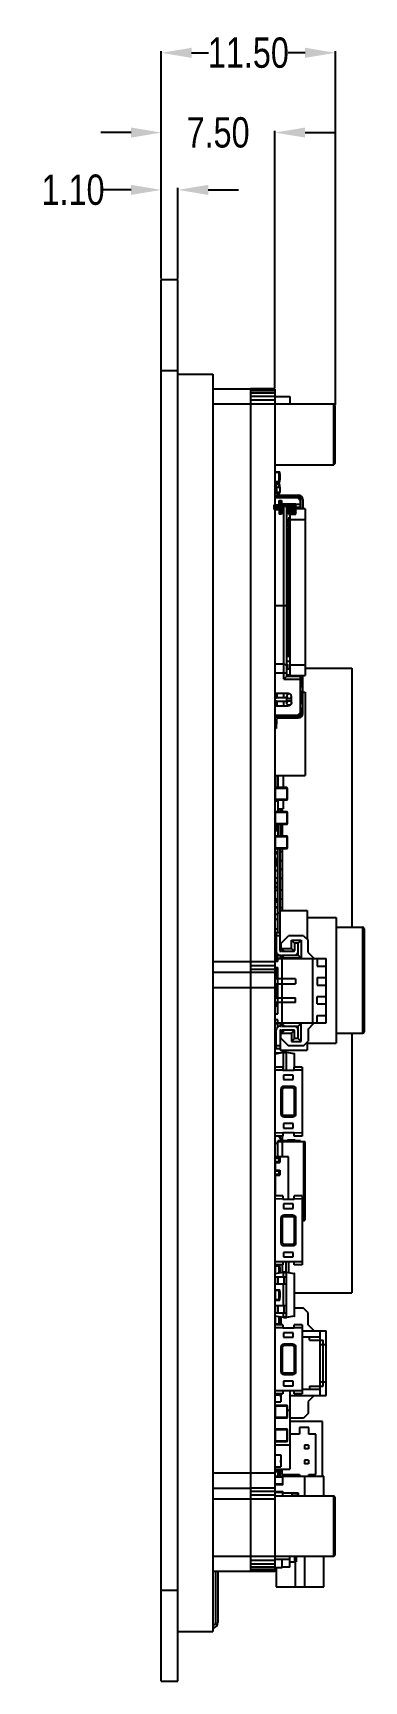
# Model space of a CAD drawing. Header units: inches. Extents: x 246 to 500, y -220 to -17.
# Drawn here: x 366.5 to 388.4, y -174.1 to -65.4 of the extents above; entities that cross this region are included whole.
import ezdxf

# ---------------------------------------------------------------- set-up
doc = ezdxf.new("R2010")
doc.units = ezdxf.units.IN
doc.header["$LTSCALE"] = 1.21
doc.header["$MEASUREMENT"] = 0
doc.header["$PDMODE"] = 3
doc.header["$PDSIZE"] = 0.3125
doc.layers.get('0').update_dxf_attribs({"linetype": 'CONTINUOUS'})
doc.layers.get('Defpoints').update_dxf_attribs({"linetype": 'CONTINUOUS'})
for name, color, linetype in [('DIM', 3, 'CONTINUOUS'), ('IMPORTED12', 7, 'CONTINUOUS'), ('IMPORTED13', 7, 'CONTINUOUS')]:
    doc.layers.add(name, color=color, linetype=linetype)
doc.styles.get("Standard").update_dxf_attribs({"font": 'txt', "width": 0.8})
doc.dimstyles.get("Standard").update_dxf_attribs({"dimtxt": 0.15625, "dimasz": 0.1875, "dimexe": 0.125, "dimexo": 0.0625, "dimgap": 0.09, "dimtad": 0, "dimtih": 1, "dimtoh": 1, "dimzin": 4, "dimdsep": 46, "dimtxsty": 'Standard', "dimblk": '_FILLED', "dimblk1": '_FILLED', "dimblk2": '_FILLED', "dimcen": 0.09, "dimazin": 1, "dimtp": 0.01, "dimtm": 0.01, "dimtfac": 1, "dimtofl": 0, "dimtmove": 0, "dimatfit": 3, "dimldrblk": '_FILLED', "dimfxl": 1, "dimtolj": 1, "dimtzin": 4, "dimarcsym": 0})

# ---------------------------------------------------------------- blocks, each defined once
blk = doc.blocks.new('_FILLED')
at = {"color": 0, "linetype": 'ByBlock'}
blk.add_solid([(0, 0), (-1, 0.167), (-1, -0.167)], dxfattribs=at)
blk = doc.blocks.new('*D50')
at = {"layer": 'Defpoints', "color": 0}
for p in [(375, -75.73), (375, -81.64), (376.1, -81.64)]:
    blk.add_point(p, dxfattribs=at)
at = {"layer": 'DIM', "color": 0, "lineweight": -2}
for p, q in [((373, -75.73), (371, -75.73)), ((375, -81.58), (375, -75.6)), ((376.1, -81.58), (376.1, -75.6)), ((378.1, -75.73), (380.1, -75.73))]:
    blk.add_line(p, q, dxfattribs=at)
at = {"layer": 'DIM', "color": 0, "lineweight": -2, "xscale": 2, "yscale": 2, "zscale": 2}
blk.add_blockref('_FILLED', (375, -75.73), dxfattribs=at)
at = {"layer": 'DIM', "color": 0, "lineweight": -2, "xscale": 2, "yscale": 2, "zscale": 2, "rotation": 180}
blk.add_blockref('_FILLED', (376.1, -75.73), dxfattribs=at)
at = {"layer": 'DIM', "color": 0, "insert": (369.17, -75.73), "char_height": 2, "attachment_point": 5}
blk.add_mtext('\\A1;1.10', dxfattribs=at)
blk = doc.blocks.new('*D51')
at = {"layer": 'Defpoints', "color": 0}
for p in [(375, -71.95), (375, -81.64), (382.5, -88.85)]:
    blk.add_point(p, dxfattribs=at)
at = {"layer": 'DIM', "color": 0, "lineweight": -2}
for p, q in [((373, -71.95), (371, -71.95)), ((375, -81.58), (375, -71.83)), ((382.5, -88.79), (382.5, -71.83)), ((384.5, -71.95), (386.5, -71.95))]:
    blk.add_line(p, q, dxfattribs=at)
at = {"layer": 'DIM', "color": 0, "lineweight": -2, "xscale": 2, "yscale": 2, "zscale": 2}
blk.add_blockref('_FILLED', (375, -71.95), dxfattribs=at)
at = {"layer": 'DIM', "color": 0, "lineweight": -2, "xscale": 2, "yscale": 2, "zscale": 2, "rotation": 180}
blk.add_blockref('_FILLED', (382.5, -71.95), dxfattribs=at)
at = {"layer": 'DIM', "color": 0, "insert": (378.75, -71.95), "char_height": 2, "attachment_point": 5}
blk.add_mtext('\\A1;7.50', dxfattribs=at)
blk = doc.blocks.new('*D52')
at = {"layer": 'Defpoints', "color": 0}
for p in [(375, -66.69), (375, -81.64), (386.5, -89.96)]:
    blk.add_point(p, dxfattribs=at)
at = {"layer": 'DIM', "color": 0, "lineweight": -2}
for p, q in [((375, -81.58), (375, -66.57)), ((377, -66.69), (378.12, -66.69)), ((384.5, -66.69), (383.37, -66.69)), ((386.5, -89.9), (386.5, -66.57))]:
    blk.add_line(p, q, dxfattribs=at)
at = {"layer": 'DIM', "color": 0, "lineweight": -2, "xscale": 2, "yscale": 2, "zscale": 2, "rotation": 180}
blk.add_blockref('_FILLED', (375, -66.69), dxfattribs=at)
at = {"layer": 'DIM', "color": 0, "lineweight": -2, "xscale": 2, "yscale": 2, "zscale": 2}
blk.add_blockref('_FILLED', (386.5, -66.69), dxfattribs=at)
at = {"layer": 'DIM', "color": 0, "insert": (380.75, -66.69), "char_height": 2, "attachment_point": 5}
blk.add_mtext('\\A1;11.50', dxfattribs=at)

msp = doc.modelspace()

# ---------------------------------------------------------------- linework, layer by layer
at = {"color": 7, "linetype": 'Continuous'}
for p, q in [((374.995, -174.079), (374.995, -81.639)), ((374.995, -81.639), (376.095, -81.639)), ((376.095, -174.079), (376.095, -81.639)), ((374.995, -87.639), (376.095, -87.639)), ((376.095, -87.889), (378.395, -87.889)), ((378.395, -87.889), (378.395, -170.819)), ((378.395, -88.859), (380.895, -88.859)), ((380.895, -88.85), (380.895, -166.859)), ((382.495, -88.85), (380.895, -88.85)), ((382.495, -88.884), (380.895, -88.884)), ((382.495, -88.985), (380.895, -88.985)), ((382.495, -88.85), (382.495, -166.867)), ((386.395, -89.859), (378.395, -89.859)), ((382.495, -89.145), (380.895, -89.145)), ((382.495, -89.354), (380.895, -89.354)), ((382.495, -89.598), (380.895, -89.598)), ((382.495, -89.359), (383.495, -89.359)), ((383.495, -89.359), (383.495, -89.859)), ((386.395, -93.859), (386.395, -89.859)), ((386.495, -89.959), (386.395, -89.859)), ((386.495, -93.759), (386.495, -89.959)), ((382.495, -93.859), (386.395, -93.859)), ((382.495, -94.319), (382.82, -94.319)), ((382.52, -94.419), (382.495, -94.419)), ((382.52, -94.974), (382.52, -94.344)), ((382.52, -94.344), (382.795, -94.344)), ((382.795, -94.974), (382.795, -94.344)), ((382.82, -94.369), (382.795, -94.369)), ((382.82, -94.419), (382.795, -94.419)), ((382.82, -94.999), (382.82, -94.319)), ((382.82, -94.457), (382.83, -94.457)), ((382.82, -94.485), (382.83, -94.485)), ((382.82, -94.493), (382.83, -94.493)), ((382.82, -94.53), (382.83, -94.53)), ((382.83, -94.457), (382.83, -94.493)), ((382.83, -94.53), (382.83, -94.632)), ((386.495, -93.759), (386.395, -93.859)), ((382.52, -94.899), (382.495, -94.899)), ((382.495, -94.999), (382.82, -94.999)), ((382.495, -95.115), (382.8, -95.115)), ((382.495, -95.16), (382.595, -95.159)), ((382.598, -95.309), (382.495, -95.31)), ((382.52, -94.974), (382.795, -94.974)), ((382.526, -95.16), (382.526, -95.054)), ((382.769, -95.054), (382.526, -95.054)), ((382.526, -95.084), (382.8, -95.084)), ((382.595, -95.159), (382.605, -95.711)), ((382.598, -95.344), (382.82, -95.344)), ((382.769, -95.054), (382.769, -95.344)), ((382.82, -94.899), (382.795, -94.899)), ((382.82, -94.949), (382.795, -94.949)), ((382.8, -95.344), (382.8, -95.084)), ((382.802, -95.178), (382.8, -95.178)), ((382.802, -95.215), (382.8, -95.215)), ((382.8, -95.252), (382.802, -95.252)), ((382.802, -95.275), (382.8, -95.275)), ((382.802, -95.178), (382.802, -95.252)), ((382.802, -95.275), (382.802, -95.344)), ((382.82, -94.582), (382.83, -94.582)), ((382.82, -94.632), (382.83, -94.632)), ((382.82, -94.645), (382.83, -94.645)), ((382.82, -94.647), (382.83, -94.647)), ((382.82, -94.693), (382.83, -94.693)), ((382.82, -94.742), (382.83, -94.742)), ((382.82, -94.747), (382.83, -94.747)), ((382.82, -94.761), (382.83, -94.761)), ((382.82, -94.813), (382.83, -94.813)), ((382.82, -94.863), (382.83, -94.863)), ((382.82, -95.344), (382.82, -95.674)), ((382.82, -95.425), (382.83, -95.425)), ((382.82, -95.504), (382.83, -95.504)), ((382.82, -95.582), (382.83, -95.582)), ((382.83, -94.645), (382.83, -94.747)), ((382.83, -94.761), (382.83, -94.863)), ((382.83, -95.425), (382.83, -95.582)), ((382.495, -96.029), (383.995, -96.029)), ((382.604, -95.674), (382.82, -95.674)), ((382.8, -95.781), (382.625, -95.781)), ((382.645, -96.009), (382.645, -95.859)), ((382.645, -95.859), (384.045, -95.859)), ((382.645, -96.009), (384.045, -96.009)), ((382.647, -95.811), (382.769, -95.811)), ((382.695, -95.846), (382.695, -95.859)), ((382.769, -95.674), (382.769, -95.811)), ((382.795, -95.859), (382.795, -95.979)), ((382.795, -95.979), (384.045, -95.979)), ((382.8, -95.781), (382.8, -95.674)), ((382.802, -95.715), (382.8, -95.715)), ((382.802, -95.674), (382.802, -95.715)), ((382.895, -96.029), (382.895, -96.009)), ((383.095, -108.009), (383.095, -96.459)), ((383.295, -96.659), (383.095, -96.459)), ((383.095, -96.459), (384.195, -96.459)), ((383.295, -107.809), (383.295, -96.659)), ((383.295, -96.659), (384.195, -96.659)), ((383.436, -96.009), (383.495, -96.029)), ((383.495, -96.029), (383.495, -96.009)), ((383.495, -96.659), (383.495, -107.759)), ((383.545, -96.01), (383.545, -96.019)), ((383.545, -96.019), (383.548, -96.029)), ((383.895, -96.659), (383.895, -96.759)), ((383.945, -96.019), (383.942, -96.029)), ((383.945, -96.01), (383.945, -96.019)), ((383.995, -96.029), (384.195, -96.229)), ((384.045, -95.979), (384.045, -96.009)), ((384.195, -96.759), (384.195, -96.159)), ((384.195, -96.159), (384.225, -96.159)), ((384.225, -96.759), (384.225, -96.159)), ((384.345, -96.159), (384.345, -96.759)), ((383.295, -96.76), (383.495, -96.76)), ((383.295, -96.959), (383.495, -96.959)), ((383.295, -97.459), (383.445, -97.459)), ((383.295, -97.609), (383.445, -97.609)), ((383.295, -97.689), (383.445, -97.689)), ((383.295, -97.829), (383.445, -97.829)), ((383.445, -98.109), (383.445, -97.309)), ((383.495, -97.309), (383.445, -97.309)), ((384.495, -96.759), (383.495, -96.759)), ((383.495, -97.459), (384.495, -97.459)), ((384.495, -96.759), (384.495, -107.759)), ((383.295, -97.909), (383.445, -97.909)), ((383.295, -98.059), (383.445, -98.059)), ((383.395, -98.559), (383.295, -98.559)), ((383.295, -98.709), (383.395, -98.709)), ((383.295, -98.789), (383.395, -98.789)), ((383.345, -98.559), (383.345, -98.709)), ((383.395, -106.409), (383.395, -98.109)), ((383.495, -98.109), (383.395, -98.109)), ((383.495, -98.209), (383.395, -98.209)), ((383.295, -98.929), (383.395, -98.929)), ((383.295, -99.009), (383.395, -99.009)), ((383.295, -99.159), (383.395, -99.159)), ((383.295, -99.659), (383.395, -99.659)), ((383.295, -99.795), (383.343, -99.809)), ((383.295, -99.809), (383.395, -99.809)), ((383.295, -99.889), (383.395, -99.889)), ((383.345, -99.009), (383.345, -99.159)), ((383.345, -99.659), (383.345, -99.809)), ((383.395, -100.029), (383.295, -100.029)), ((383.343, -100.109), (383.295, -100.122)), ((383.295, -100.109), (383.395, -100.109)), ((383.295, -100.259), (383.395, -100.259)), ((383.295, -100.759), (383.395, -100.759)), ((383.295, -100.909), (383.395, -100.909)), ((383.295, -100.989), (383.395, -100.989)), ((383.345, -100.109), (383.345, -100.259)), ((383.345, -100.759), (383.345, -100.909)), ((383.395, -101.129), (383.295, -101.129)), ((383.295, -101.209), (383.395, -101.209)), ((383.295, -101.359), (383.395, -101.359)), ((383.295, -101.859), (383.395, -101.859)), ((383.343, -102.009), (383.295, -101.995)), ((383.295, -102.009), (383.395, -102.009)), ((383.295, -102.089), (383.395, -102.089)), ((383.345, -101.209), (383.345, -101.359)), ((383.345, -101.859), (383.345, -102.009)), ((383.295, -103.159), (382.495, -103.159)), ((383.295, -102.229), (383.395, -102.229)), ((383.343, -102.309), (383.295, -102.322)), ((383.295, -102.309), (383.395, -102.309)), ((383.295, -102.459), (383.395, -102.459)), ((383.295, -102.959), (383.395, -102.959)), ((383.295, -103.109), (383.395, -103.109)), ((383.295, -103.189), (383.395, -103.189)), ((383.345, -102.309), (383.345, -102.459)), ((383.345, -102.959), (383.345, -103.109)), ((383.295, -103.329), (383.395, -103.329)), ((383.295, -103.409), (383.395, -103.409)), ((383.295, -103.559), (383.395, -103.559)), ((383.295, -104.059), (383.395, -104.059)), ((383.295, -104.209), (383.395, -104.209)), ((383.295, -104.289), (383.395, -104.289)), ((383.345, -103.409), (383.345, -103.559)), ((383.345, -104.059), (383.345, -104.209)), ((383.395, -104.429), (383.295, -104.429)), ((383.295, -104.509), (383.395, -104.509)), ((383.295, -104.659), (383.395, -104.659)), ((383.295, -105.159), (383.395, -105.159)), ((383.3, -105.244), (383.295, -105.244)), ((383.295, -105.274), (383.33, -105.274)), ((383.295, -105.309), (383.395, -105.309)), ((383.295, -105.389), (383.395, -105.389)), ((383.3, -105.244), (383.3, -105.309)), ((383.33, -105.309), (383.33, -105.274)), ((383.345, -104.509), (383.345, -104.659)), ((383.345, -105.159), (383.345, -105.309)), ((383.395, -105.529), (383.295, -105.529)), ((383.295, -105.609), (383.395, -105.609)), ((383.295, -105.759), (383.395, -105.759)), ((383.495, -106.509), (383.295, -106.509)), ((383.3, -105.609), (383.3, -105.759)), ((383.33, -105.759), (383.33, -105.609)), ((383.345, -105.609), (383.345, -105.759)), ((383.495, -106.309), (383.395, -106.309)), ((383.495, -106.409), (383.395, -106.409)), ((382.495, -106.996), (383.095, -106.996)), ((383.295, -107.609), (382.495, -107.609)), ((383.095, -106.996), (383.295, -107.118)), ((383.295, -106.809), (383.495, -106.809)), ((383.345, -107.009), (383.295, -107.009)), ((383.295, -107.309), (383.495, -107.309)), ((383.345, -107.009), (383.345, -107.309)), ((383.495, -107.059), (384.495, -107.059)), ((384.495, -107.27), (387.595, -107.27)), ((387.595, -107.27), (387.595, -124.359)), ((383.095, -108.009), (383.295, -107.809)), ((383.095, -108.009), (384.195, -108.009)), ((383.295, -107.709), (383.495, -107.709)), ((383.295, -107.809), (384.195, -107.809)), ((383.495, -107.759), (384.495, -107.759)), ((384.145, -107.759), (384.145, -107.809)), ((384.195, -110.259), (384.195, -107.759)), ((384.225, -108.509), (384.225, -107.759)), ((384.345, -108.509), (384.225, -108.509)), ((384.345, -110.259), (384.345, -107.759)), ((384.225, -109.609), (384.225, -108.809)), ((384.225, -108.809), (384.315, -108.809)), ((384.315, -109.609), (384.225, -109.609)), ((384.315, -108.809), (384.315, -109.609)), ((384.345, -108.859), (384.495, -108.859)), ((384.495, -108.859), (384.495, -114.359)), ((383.995, -110.389), (382.495, -110.389)), ((382.605, -110.706), (382.595, -111.259)), ((382.645, -110.559), (382.645, -110.409)), ((382.645, -110.409), (384.045, -110.409)), ((382.645, -110.559), (384.045, -110.559)), ((382.695, -110.559), (382.695, -110.571)), ((382.795, -110.439), (382.795, -110.559)), ((382.795, -110.439), (384.045, -110.439)), ((382.895, -110.409), (382.895, -110.389)), ((383.495, -110.389), (383.436, -110.409)), ((383.495, -110.389), (383.495, -110.409)), ((384.195, -110.189), (383.995, -110.389)), ((384.045, -110.409), (384.045, -110.439)), ((384.225, -110.259), (384.195, -110.259)), ((384.225, -109.909), (384.225, -110.259)), ((384.225, -109.909), (384.345, -109.909)), ((382.495, -111.107), (382.598, -111.109)), ((382.595, -111.259), (382.495, -111.257)), ((382.495, -114.359), (384.495, -114.359)), ((382.545, -114.53), (382.495, -114.53)), ((382.545, -115.017), (382.495, -115.017)), ((382.545, -115.048), (382.495, -115.048)), ((382.51, -115.179), (382.51, -115.939)), ((382.51, -115.179), (383.33, -115.179)), ((382.526, -115.078), (382.526, -114.469)), ((382.545, -114.469), (382.526, -114.469)), ((382.526, -114.499), (382.545, -114.499)), ((382.526, -115.078), (382.545, -115.078)), ((382.54, -115.969), (382.54, -115.149)), ((383.3, -115.149), (382.54, -115.149)), ((382.545, -114.359), (382.545, -115.149)), ((382.695, -114.359), (382.695, -115.149)), ((383.045, -114.359), (383.045, -115.149)), ((383.3, -115.149), (383.3, -115.969)), ((383.33, -115.939), (383.33, -115.179)), ((382.695, -116.04), (382.496, -116.04)), ((383.33, -115.939), (382.51, -115.939)), ((382.54, -115.969), (383.3, -115.969)), ((382.695, -115.969), (382.695, -116.749)), ((383.045, -115.969), (383.045, -116.559)), ((382.496, -116.84), (382.51, -116.84)), ((382.51, -116.779), (382.51, -117.539)), ((382.51, -116.779), (383.33, -116.779)), ((382.54, -117.569), (382.54, -116.749)), ((383.3, -116.749), (382.54, -116.749)), ((382.695, -116.559), (383.045, -116.559)), ((382.845, -116.559), (382.845, -116.749)), ((382.995, -116.559), (382.995, -116.749)), ((383.3, -116.749), (383.3, -117.569)), ((383.33, -117.539), (383.33, -116.779)), ((383.33, -117.539), (382.51, -117.539)), ((382.51, -118.379), (382.51, -119.139)), ((382.51, -118.379), (383.33, -118.379)), ((382.54, -117.569), (383.3, -117.569)), ((382.54, -119.169), (382.54, -118.349)), ((383.3, -118.349), (382.54, -118.349)), ((382.595, -117.569), (382.595, -118.01)), ((382.695, -118.01), (382.595, -118.01)), ((382.695, -117.569), (382.695, -118.349)), ((382.845, -117.569), (382.845, -118.349)), ((382.995, -118.01), (382.845, -118.01)), ((382.995, -117.569), (382.995, -118.349)), ((383.3, -118.349), (383.3, -119.169)), ((383.33, -119.139), (383.33, -118.379)), ((382.495, -118.694), (382.51, -118.694)), ((382.495, -119.024), (382.51, -119.024)), ((382.495, -119.494), (382.695, -119.494)), ((382.51, -118.58), (382.496, -118.58)), ((382.496, -119.38), (382.695, -119.38)), ((383.33, -119.139), (382.51, -119.139)), ((382.54, -119.169), (383.3, -119.169)), ((382.695, -124.724), (382.695, -119.169)), ((382.845, -125.904), (382.845, -119.169)), ((382.989, -119.38), (382.845, -119.38)), ((382.995, -119.169), (382.995, -123.259)), ((382.495, -119.824), (382.695, -119.824)), ((382.495, -120.294), (382.695, -120.294)), ((382.495, -120.624), (382.695, -120.624)), ((382.595, -119.95), (382.595, -120.294)), ((382.595, -119.95), (382.695, -119.95)), ((382.845, -119.95), (382.995, -119.95)), ((382.995, -120.55), (382.845, -120.55)), ((382.695, -121.703), (382.495, -121.703)), ((382.695, -121.12), (382.496, -121.12)), ((382.526, -121.734), (382.526, -121.429)), ((382.695, -121.429), (382.526, -121.429)), ((382.526, -121.459), (382.695, -121.459)), ((382.526, -121.734), (382.695, -121.734)), ((382.845, -121.12), (382.989, -121.12)), ((382.495, -122.694), (382.695, -122.694)), ((382.496, -121.92), (382.695, -121.92)), ((382.595, -122.49), (382.595, -122.694)), ((382.595, -122.49), (382.695, -122.49)), ((382.989, -121.92), (382.845, -121.92)), ((382.845, -122.49), (382.995, -122.49)), ((382.495, -123.024), (382.695, -123.024)), ((382.495, -123.494), (382.695, -123.494)), ((382.495, -123.824), (382.695, -123.824)), ((382.595, -123.024), (382.595, -123.09)), ((382.695, -123.09), (382.595, -123.09)), ((382.695, -123.408), (382.845, -123.408)), ((382.995, -123.09), (382.845, -123.09)), ((382.845, -123.259), (384.645, -123.259)), ((384.645, -123.259), (384.645, -125.174)), ((384.645, -123.709), (386.545, -123.709)), ((386.545, -123.709), (386.545, -132.009)), ((382.496, -124.46), (382.695, -124.46)), ((382.595, -124.724), (382.595, -125.954)), ((382.845, -124.724), (382.595, -124.724)), ((382.845, -124.924), (382.595, -124.924)), ((382.895, -125.424), (383.395, -124.924)), ((384.395, -124.924), (383.395, -124.924)), ((384.395, -124.924), (384.695, -125.224)), ((386.545, -124.359), (388.295, -124.359)), ((388.295, -124.359), (388.295, -131.359)), ((388.395, -124.459), (388.395, -131.259)), ((382.895, -125.424), (382.895, -125.954)), ((382.945, -125.954), (382.945, -125.754)), ((382.945, -125.754), (383.595, -125.754)), ((383.145, -125.954), (382.945, -125.754)), ((383.745, -125.954), (382.945, -125.954)), ((383.595, -125.754), (383.595, -125.204)), ((383.595, -125.204), (384.245, -125.204)), ((383.795, -125.404), (383.595, -125.204)), ((383.78, -125.939), (383.595, -125.754)), ((383.795, -125.404), (383.795, -125.904)), ((384.045, -125.404), (383.795, -125.404)), ((384.045, -125.404), (384.245, -125.204)), ((384.045, -126.204), (384.045, -125.404)), ((384.245, -125.204), (384.245, -126.404)), ((384.695, -126.024), (384.695, -125.224)), ((384.695, -126.024), (385.095, -126.424)), ((382.495, -126.644), (378.395, -126.644)), ((382.495, -126.905), (380.895, -126.905)), ((382.495, -127.149), (380.895, -127.149)), ((382.695, -126.624), (382.495, -126.624)), ((382.495, -127.024), (382.695, -127.024)), ((382.695, -126.2), (382.496, -126.2)), ((382.595, -126.259), (382.595, -126.624)), ((382.695, -126.259), (382.595, -126.259)), ((382.595, -127.024), (382.595, -127.764)), ((382.695, -126.624), (382.695, -126.151)), ((382.695, -126.424), (385.895, -126.424)), ((382.695, -130.074), (382.695, -127.024)), ((382.845, -126.204), (382.845, -126.424)), ((382.845, -126.204), (382.895, -126.204)), ((382.895, -126.204), (382.895, -126.424)), ((383.145, -126.204), (382.945, -126.404)), ((382.945, -126.404), (382.945, -126.204)), ((382.945, -126.204), (384.045, -126.204)), ((384.245, -126.404), (382.945, -126.404)), ((382.995, -130.674), (382.995, -126.424)), ((384.045, -126.204), (384.245, -126.404)), ((384.995, -126.424), (384.995, -130.674)), ((385.295, -126.424), (385.295, -126.924)), ((385.295, -126.924), (385.895, -126.924)), ((385.895, -130.674), (385.895, -126.424)), ((382.495, -127.351), (378.395, -127.352)), ((383.87, -127.764), (382.495, -127.764)), ((382.495, -128.084), (383.87, -128.084)), ((382.595, -128.084), (382.595, -129.014)), ((383.87, -127.764), (383.87, -128.084)), ((385.295, -127.674), (385.895, -127.674)), ((385.295, -127.674), (385.295, -128.174)), ((385.295, -128.174), (385.895, -128.174)), ((382.495, -128.359), (378.395, -128.359)), ((382.495, -129.014), (383.87, -129.014)), ((383.87, -129.334), (382.495, -129.334)), ((382.595, -128.74), (382.496, -128.74)), ((382.595, -129.334), (382.595, -129.459)), ((383.87, -129.334), (383.87, -129.014)), ((385.295, -128.924), (385.895, -128.924)), ((385.295, -129.424), (385.295, -128.924)), ((382.495, -130.074), (382.695, -130.074)), ((382.496, -129.54), (382.695, -129.54)), ((382.695, -129.459), (382.595, -129.459)), ((385.295, -129.424), (385.895, -129.424)), ((385.295, -130.174), (385.895, -130.174)), ((385.295, -130.674), (385.295, -130.174)), ((382.695, -130.474), (382.495, -130.474)), ((382.695, -130.681), (382.495, -130.681)), ((382.595, -131.28), (382.496, -131.28)), ((382.526, -130.711), (382.526, -130.474)), ((382.526, -130.711), (382.695, -130.711)), ((382.595, -132.374), (382.595, -131.144)), ((382.695, -130.946), (382.695, -130.474)), ((382.695, -130.674), (385.895, -130.674)), ((382.845, -130.674), (382.845, -130.894)), ((382.845, -130.894), (382.895, -130.894)), ((382.845, -131.194), (382.845, -132.459)), ((382.895, -130.894), (382.895, -130.674)), ((382.895, -131.674), (382.895, -131.144)), ((384.245, -130.694), (382.945, -130.694)), ((383.145, -130.894), (382.945, -130.694)), ((382.945, -130.694), (382.945, -130.894)), ((382.945, -130.894), (384.045, -130.894)), ((383.745, -131.144), (382.945, -131.144)), ((382.945, -131.144), (382.945, -131.344)), ((383.145, -131.144), (382.945, -131.344)), ((382.945, -131.344), (383.595, -131.344)), ((383.78, -131.158), (383.595, -131.344)), ((383.595, -131.344), (383.595, -131.894)), ((383.795, -131.694), (383.795, -131.194)), ((384.045, -130.894), (384.245, -130.694)), ((384.045, -131.694), (384.045, -130.894)), ((384.245, -131.894), (384.245, -130.694)), ((384.695, -131.074), (385.095, -130.674)), ((384.695, -131.074), (384.695, -131.874)), ((386.545, -131.359), (388.295, -131.359)), ((387.595, -131.359), (387.595, -148.47)), ((382.496, -132.08), (382.595, -132.08)), ((382.512, -132.709), (383.08, -132.609)), ((382.845, -132.174), (382.595, -132.174)), ((382.845, -132.374), (382.595, -132.374)), ((382.845, -132.459), (384.645, -132.459)), ((382.895, -131.674), (383.395, -132.174)), ((382.995, -132.459), (382.995, -132.624)), ((383.26, -132.609), (383.08, -132.609)), ((383.08, -132.609), (383.08, -132.629)), ((383.26, -132.609), (383.779, -132.7)), ((383.26, -132.609), (383.26, -132.628)), ((384.395, -132.174), (383.395, -132.174)), ((383.795, -131.694), (383.595, -131.894)), ((383.595, -131.894), (384.245, -131.894)), ((384.045, -131.694), (383.795, -131.694)), ((384.045, -131.694), (384.245, -131.894)), ((384.395, -132.174), (384.695, -131.874)), ((384.645, -131.924), (384.645, -132.459)), ((384.645, -132.009), (386.545, -132.009)), ((383.023, -133.584), (382.495, -133.584)), ((383.08, -132.628), (382.512, -132.728)), ((382.512, -132.728), (382.512, -132.709)), ((382.512, -133.584), (382.512, -132.728)), ((382.595, -132.65), (382.847, -132.65)), ((382.595, -132.65), (382.595, -132.694)), ((383.023, -133.584), (383.023, -133.791)), ((383.08, -133.788), (383.08, -132.628)), ((383.08, -132.629), (383.26, -132.629)), ((383.779, -132.72), (383.26, -132.628)), ((383.26, -133.788), (383.26, -132.629)), ((384.295, -133.584), (383.767, -133.584)), ((383.767, -133.791), (383.767, -133.584)), ((383.779, -132.7), (383.779, -132.72)), ((383.779, -132.72), (383.795, -132.72)), ((383.779, -132.72), (383.779, -133.584)), ((383.795, -133.584), (383.795, -132.72)), ((384.295, -133.584), (384.295, -138.134)), ((383.023, -133.788), (382.495, -133.784)), ((383.023, -133.788), (383.767, -133.788)), ((383.72, -134.109), (383.07, -134.109)), ((383.07, -134.109), (383.07, -134.409)), ((383.07, -134.409), (383.72, -134.409)), ((383.72, -134.409), (383.72, -134.109)), ((384.295, -133.784), (383.767, -133.788)), ((382.995, -135.059), (382.895, -135.059)), ((382.895, -135.059), (382.895, -136.659)), ((382.995, -135.059), (382.995, -136.659)), ((383.695, -134.859), (383.095, -134.859)), ((383.095, -134.959), (383.095, -134.859)), ((383.695, -134.959), (383.095, -134.959)), ((383.695, -134.959), (383.695, -134.859)), ((383.795, -135.059), (383.895, -135.059)), ((383.795, -136.659), (383.795, -135.059)), ((383.895, -136.659), (383.895, -135.059)), ((382.995, -136.659), (382.895, -136.659)), ((383.095, -136.759), (383.695, -136.759)), ((383.095, -136.759), (383.095, -136.859)), ((383.095, -136.859), (383.695, -136.859)), ((383.695, -136.759), (383.695, -136.859)), ((383.795, -136.659), (383.895, -136.659)), ((383.023, -137.931), (382.495, -137.934)), ((383.023, -137.927), (383.023, -138.134)), ((383.767, -137.931), (383.023, -137.931)), ((383.72, -137.309), (383.07, -137.309)), ((383.07, -137.309), (383.07, -137.609)), ((383.07, -137.609), (383.72, -137.609)), ((383.72, -137.609), (383.72, -137.309)), ((383.767, -138.134), (383.767, -137.927)), ((384.295, -137.934), (383.767, -137.931)), ((383.023, -138.134), (382.495, -138.134)), ((382.495, -138.607), (382.695, -138.607)), ((384.195, -138.457), (382.695, -138.457)), ((382.695, -139.509), (382.695, -138.457)), ((384.495, -138.507), (382.695, -138.507)), ((382.772, -138.134), (382.958, -138.457)), ((382.995, -138.33), (382.884, -138.33)), ((382.995, -138.134), (382.995, -138.457)), ((382.995, -138.507), (382.995, -139.509)), ((383.845, -138.407), (383.345, -138.407)), ((383.345, -138.407), (383.345, -138.457)), ((384.295, -138.134), (383.767, -138.134)), ((383.845, -138.457), (383.845, -138.407)), ((384.195, -138.507), (384.195, -138.457)), ((384.395, -138.507), (384.395, -143.007)), ((384.495, -143.657), (384.495, -138.507)), ((382.495, -139.544), (382.82, -139.544)), ((382.8, -139.83), (382.495, -139.83)), ((382.495, -139.874), (382.82, -139.874)), ((382.515, -140.057), (382.495, -140.057)), ((382.495, -140.157), (382.515, -140.157)), ((383.395, -139.509), (382.515, -139.509)), ((382.515, -139.509), (382.515, -139.544)), ((382.515, -139.874), (382.515, -140.394)), ((382.769, -139.556), (382.526, -139.556)), ((382.526, -139.861), (382.526, -139.556)), ((382.526, -139.587), (382.8, -139.587)), ((382.526, -139.861), (382.769, -139.861)), ((382.769, -139.556), (382.769, -139.861)), ((382.8, -139.83), (382.8, -139.587)), ((382.8, -139.652), (382.802, -139.652)), ((382.8, -139.696), (382.802, -139.696)), ((382.802, -139.714), (382.8, -139.714)), ((382.802, -139.759), (382.8, -139.759)), ((382.802, -139.652), (382.802, -139.759)), ((382.82, -139.544), (382.82, -139.874)), ((382.82, -139.625), (382.83, -139.625)), ((382.82, -139.704), (382.83, -139.704)), ((382.82, -139.782), (382.83, -139.782)), ((382.83, -139.625), (382.83, -139.782)), ((383.395, -142.288), (383.395, -139.509)), ((382.515, -140.307), (382.495, -140.307)), ((382.495, -140.394), (382.82, -140.394)), ((382.8, -140.68), (382.495, -140.68)), ((382.495, -140.724), (382.82, -140.724)), ((382.495, -140.807), (382.515, -140.807)), ((382.515, -140.957), (382.495, -140.957)), ((382.495, -141.057), (382.515, -141.057)), ((382.515, -140.724), (382.515, -142.084)), ((382.769, -140.406), (382.526, -140.406)), ((382.526, -140.711), (382.526, -140.406)), ((382.526, -140.437), (382.8, -140.437)), ((382.526, -140.711), (382.769, -140.711)), ((382.769, -140.406), (382.769, -140.711)), ((382.8, -140.68), (382.8, -140.437)), ((382.8, -140.502), (382.802, -140.502)), ((382.8, -140.547), (382.802, -140.547)), ((382.802, -140.564), (382.8, -140.564)), ((382.802, -140.609), (382.8, -140.609)), ((382.802, -140.502), (382.802, -140.609)), ((382.82, -140.394), (382.82, -140.724)), ((382.82, -140.475), (382.83, -140.475)), ((382.82, -140.553), (382.83, -140.553)), ((382.82, -140.632), (382.83, -140.632)), ((382.83, -140.475), (382.83, -140.632)), ((383.023, -142.084), (382.495, -142.084)), ((383.023, -142.288), (382.495, -142.284)), ((383.023, -142.084), (383.023, -142.291)), ((383.023, -142.288), (383.767, -142.288)), ((384.295, -142.084), (383.767, -142.084)), ((383.767, -142.291), (383.767, -142.084)), ((384.295, -142.284), (383.767, -142.288)), ((384.295, -142.084), (384.295, -146.634)), ((383.72, -142.609), (383.07, -142.609)), ((383.07, -142.609), (383.07, -142.909)), ((383.07, -142.909), (383.72, -142.909)), ((383.695, -143.359), (383.095, -143.359)), ((383.095, -143.459), (383.095, -143.359)), ((383.695, -143.459), (383.095, -143.459)), ((383.695, -143.459), (383.695, -143.359)), ((383.72, -142.909), (383.72, -142.609)), ((384.295, -143.007), (384.495, -143.007)), ((384.495, -143.027), (384.295, -143.027)), ((384.495, -143.407), (384.295, -143.407)), ((384.445, -143.027), (384.445, -143.707)), ((382.995, -143.559), (382.895, -143.559)), ((382.895, -143.559), (382.895, -145.159)), ((382.995, -143.559), (382.995, -145.159)), ((383.795, -143.559), (383.895, -143.559)), ((383.795, -145.159), (383.795, -143.559)), ((383.895, -145.159), (383.895, -143.559)), ((384.295, -143.707), (384.445, -143.707)), ((384.445, -143.707), (384.458, -143.705)), ((384.456, -143.705), (384.445, -143.707)), ((382.995, -145.159), (382.895, -145.159)), ((383.095, -145.259), (383.695, -145.259)), ((383.095, -145.259), (383.095, -145.359)), ((383.095, -145.359), (383.695, -145.359)), ((383.695, -145.259), (383.695, -145.359)), ((383.795, -145.159), (383.895, -145.159)), ((383.023, -146.431), (382.495, -146.434)), ((383.023, -146.634), (382.495, -146.634)), ((382.495, -146.664), (382.82, -146.664)), ((382.52, -146.689), (382.795, -146.689)), ((382.52, -146.689), (382.52, -147.207)), ((382.746, -146.664), (382.746, -146.634)), ((382.795, -147.159), (382.795, -146.689)), ((382.82, -146.714), (382.795, -146.714)), ((382.82, -147.155), (382.82, -146.664)), ((382.995, -146.634), (382.995, -147.124)), ((383.023, -146.427), (383.023, -146.634)), ((383.767, -146.431), (383.023, -146.431)), ((383.72, -145.809), (383.07, -145.809)), ((383.07, -145.809), (383.07, -146.109)), ((383.07, -146.109), (383.72, -146.109)), ((383.245, -147.109), (383.245, -146.431)), ((383.395, -146.431), (383.395, -147.133)), ((383.72, -146.109), (383.72, -145.809)), ((383.767, -146.634), (383.767, -146.427)), ((384.295, -146.434), (383.767, -146.431)), ((384.295, -146.634), (383.767, -146.634)), ((382.52, -146.764), (382.495, -146.764)), ((382.495, -146.764), (382.52, -146.764)), ((382.495, -147.409), (383.26, -147.409)), ((382.512, -147.209), (383.08, -147.109)), ((383.08, -147.128), (382.512, -147.229)), ((382.512, -147.229), (382.512, -147.209)), ((382.512, -147.409), (382.512, -147.229)), ((382.675, -147.409), (382.675, -147.909)), ((382.692, -147.409), (382.692, -147.909)), ((382.795, -146.764), (382.82, -146.764)), ((382.82, -146.8), (382.83, -146.8)), ((382.82, -146.85), (382.83, -146.85)), ((382.82, -146.902), (382.83, -146.902)), ((382.82, -146.915), (382.83, -146.915)), ((382.82, -147.017), (382.83, -147.017)), ((382.82, -147.03), (382.83, -147.03)), ((382.82, -147.081), (382.83, -147.081)), ((382.82, -147.132), (382.83, -147.132)), ((382.83, -146.8), (382.83, -147.017)), ((382.83, -147.017), (382.83, -147.153)), ((383.26, -147.109), (383.08, -147.109)), ((383.08, -147.109), (383.08, -147.129)), ((383.08, -147.409), (383.08, -147.128)), ((383.08, -147.129), (383.26, -147.129)), ((383.105, -147.409), (383.105, -147.909)), ((383.26, -147.109), (383.779, -147.2)), ((383.26, -147.109), (383.26, -147.128)), ((383.779, -147.22), (383.26, -147.128)), ((383.26, -150.089), (383.26, -147.129)), ((383.779, -147.2), (383.779, -147.22)), ((383.779, -147.22), (383.795, -147.22)), ((383.779, -147.22), (383.779, -149.998)), ((383.795, -149.998), (383.795, -147.22)), ((383.26, -147.909), (382.495, -147.909)), ((382.495, -148.269), (382.82, -148.269)), ((382.495, -148.369), (382.52, -148.369)), ((382.495, -148.849), (382.52, -148.849)), ((382.512, -148.269), (382.512, -147.909)), ((382.512, -148.849), (382.512, -148.369)), ((382.52, -148.294), (382.795, -148.294)), ((382.52, -148.294), (382.52, -148.924)), ((382.795, -148.924), (382.795, -148.294)), ((382.82, -148.319), (382.795, -148.319)), ((382.795, -148.369), (382.82, -148.369)), ((382.795, -148.849), (382.82, -148.849)), ((382.82, -148.899), (382.795, -148.899)), ((382.82, -148.949), (382.82, -148.269)), ((382.82, -148.405), (382.83, -148.405)), ((382.82, -148.455), (382.83, -148.455)), ((382.82, -148.506), (382.83, -148.506)), ((382.82, -148.52), (382.83, -148.52)), ((382.82, -148.622), (382.83, -148.622)), ((382.82, -148.635), (382.83, -148.635)), ((382.82, -148.685), (382.83, -148.685)), ((382.82, -148.737), (382.83, -148.737)), ((382.82, -148.774), (382.83, -148.774)), ((382.82, -148.797), (382.83, -148.797)), ((382.82, -148.81), (382.83, -148.81)), ((382.83, -148.405), (382.83, -148.506)), ((382.83, -148.52), (382.83, -148.622)), ((382.83, -148.635), (382.83, -148.737)), ((382.83, -148.774), (382.83, -148.81)), ((383.08, -149.309), (383.08, -147.909)), ((383.795, -148.47), (387.595, -148.47)), ((382.495, -148.949), (382.82, -148.949)), ((382.495, -149.309), (383.26, -149.309)), ((383.26, -149.809), (382.495, -149.809)), ((382.512, -149.309), (382.512, -148.949)), ((382.512, -149.989), (382.512, -149.809)), ((382.512, -149.989), (383.08, -150.089)), ((382.512, -150.008), (382.512, -149.989)), ((382.52, -148.924), (382.795, -148.924)), ((382.675, -149.309), (382.675, -149.809)), ((382.692, -149.309), (382.692, -149.809)), ((383.08, -150.089), (383.08, -149.809)), ((383.105, -149.309), (383.105, -149.809)), ((383.26, -150.089), (383.779, -149.998)), ((383.795, -149.998), (383.779, -149.998)), ((383.779, -149.998), (383.779, -150.017)), ((384.395, -149.487), (383.795, -149.487)), ((384.695, -149.787), (384.395, -149.487)), ((384.695, -150.587), (384.695, -149.787)), ((382.495, -150.453), (382.52, -150.453)), ((382.495, -150.553), (382.82, -150.553)), ((383.023, -150.584), (382.495, -150.584)), ((383.023, -150.788), (382.495, -150.784)), ((383.08, -150.109), (382.512, -150.008)), ((382.52, -150.01), (382.52, -150.528)), ((382.52, -150.528), (382.795, -150.528)), ((382.795, -150.528), (382.795, -150.058)), ((382.795, -150.453), (382.82, -150.453)), ((382.82, -150.503), (382.795, -150.503)), ((382.82, -150.063), (382.82, -150.553)), ((382.82, -150.111), (382.83, -150.111)), ((382.82, -150.125), (382.83, -150.125)), ((382.82, -150.227), (382.83, -150.227)), ((382.82, -150.24), (382.83, -150.24)), ((382.82, -150.29), (382.83, -150.29)), ((382.82, -150.342), (382.83, -150.342)), ((382.82, -150.379), (382.83, -150.379)), ((382.82, -150.402), (382.83, -150.402)), ((382.82, -150.415), (382.83, -150.415)), ((382.83, -150.065), (382.83, -150.111)), ((382.83, -150.125), (382.83, -150.227)), ((382.83, -150.24), (382.83, -150.342)), ((382.83, -150.379), (382.83, -150.415)), ((382.845, -150.467), (382.845, -150.067)), ((382.895, -150.076), (382.895, -150.584)), ((383.023, -150.584), (383.023, -150.791)), ((383.023, -150.788), (383.767, -150.788)), ((383.26, -150.089), (383.08, -150.089)), ((383.08, -150.089), (383.08, -150.109)), ((383.08, -150.109), (383.26, -150.109)), ((383.779, -150.017), (383.26, -150.109)), ((383.26, -150.089), (383.26, -150.109)), ((384.295, -150.584), (383.767, -150.584)), ((383.767, -150.791), (383.767, -150.584)), ((384.295, -150.784), (383.767, -150.788)), ((384.295, -150.584), (384.295, -155.134)), ((384.295, -150.987), (385.895, -150.987)), ((385.095, -150.987), (384.695, -150.587)), ((385.495, -155.237), (385.495, -150.987)), ((385.895, -155.237), (385.895, -150.987)), ((382.995, -152.059), (382.895, -152.059)), ((382.895, -152.059), (382.895, -153.659)), ((382.995, -152.059), (382.995, -153.659)), ((383.72, -151.109), (383.07, -151.109)), ((383.07, -151.109), (383.07, -151.409)), ((383.07, -151.409), (383.72, -151.409)), ((383.695, -151.859), (383.095, -151.859)), ((383.095, -151.959), (383.095, -151.859)), ((383.695, -151.959), (383.095, -151.959)), ((383.695, -151.959), (383.695, -151.859)), ((383.72, -151.409), (383.72, -151.109)), ((383.795, -152.059), (383.895, -152.059)), ((383.795, -153.659), (383.795, -152.059)), ((383.895, -153.659), (383.895, -152.059)), ((384.295, -151.387), (385.495, -151.387)), ((384.795, -151.587), (384.795, -151.387)), ((384.795, -151.587), (385.695, -151.587)), ((385.495, -151.887), (385.895, -151.887)), ((385.695, -154.637), (385.695, -151.587)), ((382.995, -153.659), (382.895, -153.659)), ((383.72, -154.309), (383.07, -154.309)), ((383.07, -154.309), (383.07, -154.609)), ((383.095, -153.759), (383.695, -153.759)), ((383.095, -153.759), (383.095, -153.859)), ((383.095, -153.859), (383.695, -153.859)), ((383.695, -153.759), (383.695, -153.859)), ((383.72, -154.609), (383.72, -154.309)), ((383.795, -153.659), (383.895, -153.659)), ((385.495, -154.337), (385.895, -154.337)), ((383.023, -154.931), (382.495, -154.934)), ((383.023, -155.134), (382.495, -155.134)), ((382.8, -155.18), (382.495, -155.18)), ((382.526, -155.211), (382.526, -155.134)), ((382.526, -155.211), (382.769, -155.211)), ((382.769, -155.134), (382.769, -155.211)), ((382.8, -155.18), (382.8, -155.134)), ((382.895, -155.134), (382.895, -155.659)), ((382.896, -155.204), (382.895, -155.204)), ((382.896, -155.25), (382.895, -155.25)), ((382.895, -155.283), (382.896, -155.283)), ((382.896, -155.284), (382.895, -155.284)), ((382.896, -155.315), (382.895, -155.315)), ((382.896, -155.354), (382.895, -155.354)), ((382.896, -155.354), (382.896, -155.204)), ((383.023, -154.927), (383.023, -155.134)), ((383.767, -154.931), (383.023, -154.931)), ((383.07, -154.609), (383.72, -154.609)), ((383.495, -154.931), (383.495, -160.099)), ((383.495, -155.237), (385.895, -155.237)), ((383.767, -155.134), (383.767, -154.927)), ((384.295, -154.934), (383.767, -154.931)), ((384.295, -155.134), (383.767, -155.134)), ((384.295, -154.837), (385.495, -154.837)), ((385.095, -155.237), (384.695, -155.637)), ((384.795, -154.637), (385.695, -154.637)), ((384.795, -154.637), (384.795, -154.837)), ((382.495, -155.659), (382.895, -155.659)), ((382.51, -156.229), (382.496, -156.229)), ((382.51, -155.929), (383.33, -155.929)), ((382.51, -155.929), (382.51, -156.689)), ((383.3, -155.899), (382.54, -155.899)), ((382.54, -156.719), (382.54, -155.899)), ((383.3, -155.899), (383.3, -156.719)), ((383.33, -156.689), (383.33, -155.929)), ((383.495, -156.229), (383.33, -156.229)), ((384.695, -156.437), (384.395, -156.737)), ((384.695, -155.637), (384.695, -156.437)), ((383.33, -156.689), (382.51, -156.689)), ((382.51, -157.493), (383.33, -157.493)), ((382.51, -157.493), (382.51, -158.253)), ((382.54, -156.719), (383.3, -156.719)), ((383.3, -157.463), (382.54, -157.463)), ((382.54, -158.283), (382.54, -157.463)), ((383.3, -157.463), (383.3, -158.283)), ((383.33, -158.253), (383.33, -157.493)), ((384.395, -156.737), (383.495, -156.737)), ((385.645, -156.962), (383.495, -156.962)), ((384.741, -157.357), (384.125, -157.357)), ((384.125, -157.357), (384.125, -157.807)), ((384.741, -157.807), (384.741, -157.357)), ((385.645, -160.559), (385.645, -156.962)), ((383.495, -158.529), (382.496, -158.529)), ((383.33, -158.253), (382.51, -158.253)), ((382.54, -158.283), (383.3, -158.283)), ((384.125, -157.807), (383.495, -157.807)), ((384.72, -158.512), (384.47, -158.512)), ((384.47, -158.512), (384.47, -158.762)), ((384.72, -158.512), (384.72, -158.762)), ((385.207, -157.807), (384.741, -157.807)), ((385.207, -160.467), (385.207, -157.807)), ((382.495, -159.159), (382.895, -159.159)), ((382.895, -159.159), (382.895, -159.959)), ((382.896, -159.504), (382.895, -159.504)), ((382.896, -159.55), (382.895, -159.55)), ((382.895, -159.583), (382.896, -159.583)), ((382.896, -159.584), (382.895, -159.584)), ((382.896, -159.615), (382.895, -159.615)), ((382.896, -159.654), (382.895, -159.654)), ((382.896, -159.654), (382.896, -159.504)), ((384.72, -158.762), (384.47, -158.762)), ((384.72, -159.512), (384.47, -159.512)), ((384.47, -159.512), (384.47, -159.762)), ((384.72, -159.762), (384.47, -159.762)), ((384.72, -159.512), (384.72, -159.762)), ((382.495, -160.359), (378.395, -160.359)), ((382.495, -159.959), (382.895, -159.959)), ((382.495, -160.099), (383.495, -160.099)), ((382.495, -160.154), (382.82, -160.154)), ((382.495, -160.254), (382.52, -160.254)), ((382.495, -160.259), (382.715, -160.259)), ((382.495, -160.559), (385.745, -160.559)), ((382.51, -160.619), (383.03, -160.619)), ((382.51, -160.619), (382.51, -161.099)), ((382.52, -160.179), (382.795, -160.179)), ((382.52, -160.179), (382.52, -160.259)), ((382.526, -160.111), (382.769, -160.111)), ((383.01, -160.599), (382.53, -160.599)), ((382.53, -161.119), (382.53, -160.599)), ((382.715, -160.559), (382.715, -160.259)), ((382.795, -160.559), (382.795, -160.179)), ((382.82, -160.204), (382.795, -160.204)), ((382.795, -160.254), (382.82, -160.254)), ((382.82, -160.559), (382.82, -160.099)), ((382.82, -160.135), (382.83, -160.135)), ((382.82, -160.139), (382.83, -160.139)), ((382.82, -160.289), (382.83, -160.289)), ((382.82, -160.29), (382.83, -160.29)), ((382.82, -160.34), (382.83, -160.34)), ((382.82, -160.392), (382.83, -160.392)), ((382.82, -160.405), (382.83, -160.405)), ((382.82, -160.507), (382.83, -160.507)), ((382.82, -160.52), (382.83, -160.52)), ((382.83, -160.135), (382.83, -160.392)), ((382.83, -160.405), (382.83, -160.507)), ((382.83, -160.52), (382.83, -160.559)), ((382.955, -160.099), (382.955, -160.467)), ((382.955, -160.467), (384.125, -160.467)), ((383.01, -160.599), (383.01, -161.119)), ((383.03, -161.099), (383.03, -160.619)), ((384.125, -160.467), (384.125, -160.559)), ((384.465, -160.559), (384.465, -161.859)), ((384.741, -160.467), (385.207, -160.467)), ((384.741, -160.559), (384.741, -160.467)), ((385.745, -161.859), (385.745, -160.559)), ((378.395, -161.366), (380.895, -161.366)), ((382.495, -161.36), (380.895, -161.36)), ((382.495, -161.569), (380.895, -161.569)), ((382.495, -161.812), (380.895, -161.812)), ((382.495, -161.659), (382.51, -161.659)), ((382.51, -161.829), (382.495, -161.829)), ((382.495, -161.834), (382.51, -161.834)), ((382.495, -161.859), (386.395, -161.859)), ((383.03, -161.099), (382.51, -161.099)), ((382.51, -161.619), (383.03, -161.619)), ((382.51, -161.619), (382.51, -161.859)), ((382.53, -161.119), (383.01, -161.119)), ((383.01, -161.599), (382.53, -161.599)), ((382.53, -161.859), (382.53, -161.599)), ((383.01, -161.599), (383.01, -161.859)), ((383.03, -161.859), (383.03, -161.619)), ((383.03, -161.659), (384.035, -161.659)), ((384.025, -161.739), (383.645, -161.739)), ((383.645, -161.859), (383.645, -161.739)), ((384.025, -161.859), (384.025, -161.739)), ((384.035, -161.659), (384.035, -161.859)), ((386.495, -161.959), (386.395, -161.859)), ((386.395, -165.859), (386.395, -161.859)), ((386.495, -165.759), (386.495, -161.959)), ((382.495, -162.073), (378.395, -162.073)), ((386.395, -165.859), (378.395, -165.859)), ((382.495, -166.12), (380.895, -166.12)), ((383.495, -166.059), (382.495, -166.059)), ((382.995, -166.609), (382.995, -166.059)), ((383.495, -166.559), (383.495, -165.859)), ((383.495, -166.209), (383.915, -166.209)), ((383.82, -166.209), (383.82, -165.859)), ((383.845, -165.859), (383.845, -166.209)), ((383.845, -166.166), (383.915, -166.166)), ((383.865, -167.859), (383.865, -166.209)), ((383.915, -165.859), (383.915, -166.209)), ((384.465, -165.859), (384.465, -167.859)), ((385.745, -167.859), (385.745, -165.859)), ((386.495, -165.759), (386.395, -165.859)), ((382.495, -166.859), (378.395, -166.859)), ((378.595, -170.219), (378.595, -166.859)), ((378.745, -166.859), (378.745, -170.219)), ((382.495, -166.363), (380.895, -166.363)), ((382.495, -166.572), (380.895, -166.572)), ((382.495, -166.732), (380.895, -166.732)), ((382.495, -166.833), (380.895, -166.833)), ((382.995, -166.609), (382.495, -166.609)), ((382.585, -166.609), (382.585, -167.859)), ((383.495, -166.559), (382.995, -166.559)), ((374.995, -168.079), (376.095, -168.079)), ((382.585, -167.859), (385.745, -167.859)), ((376.095, -170.819), (378.395, -170.819)), ((374.995, -174.079), (376.095, -174.079))]:
    msp.add_line(p, q, dxfattribs=at)
for centre, radius, start, end in [((382.769, -95.084), 0.0305, 0, 90), ((382.755, -95.709), 0.3, 209.60132, 248.37612), ((382.755, -95.709), 0.15, 181, 270), ((382.769, -95.781), 0.0305, 270, 0), ((384.045, -96.159), 0.3, 0, 90), ((384.045, -96.159), 0.18, 360, 90), ((384.045, -96.159), 0.15, 0, 90), ((383.495, -98.159), 0.15, 109.59434, 138.18969), ((383.3, -105.274), 0.03, 0, 90), ((382.755, -110.709), 0.3, 111.62153, 150.40498), ((382.755, -110.709), 0.15, 90, 179), ((384.045, -110.259), 0.3, 270, 0), ((384.045, -110.259), 0.18, 270, 360), ((384.045, -110.259), 0.15, 270, 0), ((382.54, -115.179), 0.03, 90, 180), ((383.3, -115.179), 0.03, 0, 90), ((382.54, -115.939), 0.03, 180, 270), ((383.3, -115.939), 0.03, 270, 0), ((382.54, -116.779), 0.03, 90, 180), ((383.3, -116.779), 0.03, 0, 90), ((382.54, -117.539), 0.03, 180, 270), ((382.54, -118.379), 0.03, 90, 180), ((383.3, -117.539), 0.03, 270, 0), ((383.3, -118.379), 0.03, 0, 90), ((382.54, -119.139), 0.03, 180, 270), ((383.3, -119.139), 0.03, 270, 0), ((388.295, -124.459), 0.1, 0, 90), ((382.845, -125.954), 0.25, 180, 270), ((382.895, -125.904), 0.05, 180, 270), ((383.745, -125.904), 0.05, 270, 0), ((383.795, -125.954), 0.25, 270, 0), ((382.845, -131.144), 0.25, 90, 180), ((382.895, -131.194), 0.05, 90, 180), ((383.745, -131.194), 0.05, 0, 90), ((383.795, -131.144), 0.25, 0, 90), ((388.295, -131.259), 0.1, 270, 0), ((383.775, -132.72), 0.02, 0, 80), ((383.095, -135.059), 0.2, 90, 180), ((383.095, -135.059), 0.1, 90, 180), ((383.695, -135.059), 0.2, 0, 90), ((383.695, -135.059), 0.1, 0, 90), ((383.095, -136.659), 0.2, 180, 270), ((383.095, -136.659), 0.1, 180, 270), ((383.695, -136.659), 0.2, 270, 0), ((383.695, -136.659), 0.1, 270, 0), ((382.769, -139.587), 0.0305, 360, 90), ((382.769, -139.83), 0.0305, 270, 360), ((382.769, -140.437), 0.0305, 360, 90), ((382.769, -140.68), 0.0305, 270, 360), ((383.095, -143.559), 0.2, 90, 180), ((383.095, -143.559), 0.1, 90, 180), ((383.695, -143.559), 0.2, 0, 90), ((383.695, -143.559), 0.1, 0, 90), ((384.445, -143.657), 0.05, 285.47627, 360), ((383.095, -145.159), 0.2, 180, 270), ((383.095, -145.159), 0.1, 180, 270), ((383.695, -145.159), 0.2, 270, 0), ((383.695, -145.159), 0.1, 270, 0), ((383.775, -147.22), 0.02, 0, 80), ((383.775, -149.998), 0.02, 280, 0), ((382.845, -150.517), 0.25, 188.55758, 195.641), ((382.895, -150.467), 0.05, 180, 270), ((383.095, -152.059), 0.2, 90, 180), ((383.095, -152.059), 0.1, 90, 180), ((383.695, -152.059), 0.2, 0, 90), ((383.695, -152.059), 0.1, 0, 90), ((383.095, -153.659), 0.2, 180, 270), ((383.095, -153.659), 0.1, 180, 270), ((383.695, -153.659), 0.2, 270, 0), ((383.695, -153.659), 0.1, 270, 0), ((382.769, -155.18), 0.0305, 270, 360), ((382.54, -155.929), 0.03, 90, 180), ((383.3, -155.929), 0.03, 0, 90), ((382.54, -156.689), 0.03, 180, 270), ((382.54, -157.493), 0.03, 90, 180), ((383.3, -156.689), 0.03, 270, 0), ((383.3, -157.493), 0.03, 0, 90), ((382.54, -158.253), 0.03, 180, 270), ((383.3, -158.253), 0.03, 270, 0), ((382.53, -160.619), 0.02, 90, 180), ((382.769, -160.08), 0.0305, 270, 323.30265), ((383.01, -160.619), 0.02, 0, 90), ((382.53, -161.099), 0.02, 180, 270), ((382.53, -161.619), 0.02, 90, 180), ((383.01, -161.099), 0.02, 270, 0), ((383.01, -161.619), 0.02, 0, 90), ((378.395, -170.219), 0.35, 270, 0), ((378.395, -170.219), 0.2, 270, 0)]:
    msp.add_arc(centre, radius, start, end, dxfattribs=at)
for centre, major_axis, start_param, end_param in [((382.795, -96.129), (0.15, 0), 1.5707963, 2.2142974), ((384.225, -108.659), (0, 0.15), 0, 0.2013579), ((384.225, -108.659), (0, 0.15), -3.3429506, -3.1415927), ((384.225, -109.759), (0, 0.15), 0, 0.2013579), ((384.315, -108.659), (0, 0.15), -3.1415927, -2.9402347), ((384.315, -109.759), (0, 0.15), -0.2013579, 0), ((382.795, -110.289), (0.15, 0), -2.2142974, -1.5707963), ((384.225, -109.759), (0, 0.15), -3.3429506, -3.1415927)]:
    msp.add_ellipse(centre, major_axis=major_axis, ratio=1, start_param=start_param, end_param=end_param, dxfattribs=at)
msp.add_open_spline([(384.495, -143.429), (384.495, -143.432), (384.49, -143.437), (384.479, -143.442), (384.463, -143.446), (384.451, -143.446), (384.445, -143.446)], degree=3, knots=[0, 0, 0, 0, 0.132581, 0.35975, 0.6708425, 1, 1, 1, 1], dxfattribs=at)
at = {"layer": 'IMPORTED12', "color": 6, "linetype": 'Continuous'}
for p, q in [((382.445, -96.809), (382.445, -96.509)), ((382.445, -96.509), (382.945, -96.509)), ((382.453, -96.809), (382.453, -96.509)), ((382.595, -96.509), (382.595, -96.809)), ((382.603, -96.509), (382.603, -96.809)), ((382.678, -96.509), (382.678, -96.809)), ((382.72, -96.509), (382.72, -96.809)), ((382.795, -96.673), (382.795, -96.209)), ((382.795, -96.209), (382.945, -96.209)), ((382.945, -96.269), (382.795, -96.269)), ((382.945, -96.659), (382.795, -96.659)), ((382.795, -96.709), (382.795, -97.109)), ((382.825, -96.509), (382.825, -96.269)), ((382.895, -96.459), (382.895, -96.609)), ((383.895, -96.459), (382.895, -96.459)), ((383.895, -96.609), (382.895, -96.609)), ((382.915, -96.269), (382.915, -96.509)), ((382.945, -96.209), (382.945, -97.109)), ((382.945, -96.659), (382.945, -96.673)), ((383.045, -96.459), (383.045, -96.609)), ((383.088, -96.609), (383.088, -96.459)), ((383.095, -96.459), (383.095, -96.609)), ((383.195, -96.459), (383.195, -96.609)), ((383.245, -96.459), (383.245, -96.609)), ((383.395, -97.109), (383.395, -96.459)), ((383.395, -96.492), (383.695, -96.492)), ((383.595, -96.549), (383.395, -96.869)), ((383.395, -96.625), (383.695, -96.625)), ((383.595, -96.664), (383.395, -96.984)), ((383.595, -96.459), (383.595, -96.664)), ((383.895, -96.528), (383.595, -96.528)), ((383.895, -96.643), (383.595, -96.643)), ((383.695, -96.459), (383.695, -96.65)), ((383.695, -96.517), (383.895, -96.885)), ((383.695, -96.65), (383.895, -97.018)), ((383.895, -97.109), (383.895, -96.459)), ((382.445, -96.809), (382.945, -96.809)), ((382.945, -96.759), (382.795, -96.759)), ((382.795, -96.949), (382.945, -96.949)), ((382.945, -97.049), (382.795, -97.049)), ((382.945, -97.109), (382.795, -97.109)), ((382.825, -97.049), (382.825, -96.809)), ((382.915, -97.049), (382.915, -96.809)), ((383.895, -96.901), (383.395, -96.901)), ((383.395, -96.931), (383.895, -96.931)), ((383.395, -96.959), (383.895, -96.959)), ((383.895, -97.016), (383.395, -97.016)), ((383.395, -97.064), (383.895, -97.064)), ((383.395, -97.109), (383.895, -97.109))]:
    msp.add_line(p, q, dxfattribs=at)
at = {"layer": 'IMPORTED12', "color": 7, "linetype": 'Continuous'}
msp.add_line((382.795, -96.673), (382.795, -96.709), dxfattribs=at)
msp.add_arc((383.045, -96.709), 0.25, 171.96429, 180, dxfattribs=at)
at = {"layer": 'IMPORTED12', "color": 6, "linetype": 'Continuous'}
for radius, end in [(0.25, 171.96429), (0.1, 180)]:
    msp.add_arc((383.045, -96.709), radius, 90, end, dxfattribs=at)
at = {"layer": 'IMPORTED13', "color": 7, "linetype": 'Continuous'}
for p, q in [((382.595, -108.966), (382.595, -109.206)), ((382.595, -109.489), (382.595, -109.729))]:
    msp.add_line(p, q, dxfattribs=at)
at = {"layer": 'IMPORTED13', "color": 6, "linetype": 'Continuous'}
for p, q in [((382.625, -108.936), (382.625, -109.236)), ((383.095, -108.936), (382.625, -108.936)), ((383.095, -109.236), (382.625, -109.236)), ((382.625, -109.459), (382.625, -109.759)), ((382.625, -109.459), (383.095, -109.459)), ((382.625, -109.759), (383.095, -109.759)), ((383.095, -109.236), (383.095, -108.936)), ((383.095, -109.759), (383.095, -109.459)), ((383.295, -109.572), (383.295, -109.123)), ((383.595, -109.572), (383.595, -109.123))]:
    msp.add_line(p, q, dxfattribs=at)
for centre, start, end in [((382.625, -108.966), 90, 180.00048), ((382.625, -109.206), 179.99952, 270), ((382.625, -109.489), 90, 180.00048), ((382.625, -109.729), 179.99952, 270)]:
    msp.add_arc(centre, 0.03, start, end, dxfattribs=at)
at = {"layer": 'IMPORTED13', "color": 7, "linetype": 'Continuous'}
for points in [[(382.595, -109.069), (382.595, -109.069), (382.595, -109.074), (382.595, -109.07), (382.595, -109.069)], [(382.595, -109.103), (382.595, -109.103), (382.595, -109.098), (382.595, -109.102), (382.595, -109.103)]]:
    msp.add_open_spline(points, degree=3, knots=[0, 0, 0, 0, 0.4921089, 1, 1, 1, 1], dxfattribs=at)
at = {"layer": 'IMPORTED13', "color": 6, "linetype": 'Continuous'}
for points, knots in [([(383.595, -109.123), (383.595, -109.104), (383.588, -109.067), (383.56, -109.02), (383.522, -108.989), (383.484, -108.971), (383.446, -108.96), (383.403, -108.953), (383.35, -108.946), (383.28, -108.941), (383.193, -108.937), (383.13, -108.936), (383.095, -108.936)], [0, 0, 0, 0, 0.0933329, 0.189531, 0.2723878, 0.3378557, 0.4002533, 0.4706921, 0.5597885, 0.6759693, 0.8250004, 1, 1, 1, 1]), ([(383.295, -109.123), (383.295, -109.139), (383.301, -109.172), (383.321, -109.21), (383.35, -109.236), (383.361, -109.247), (383.386, -109.255), (383.375, -109.252), (383.362, -109.25), (383.334, -109.246), (383.295, -109.243), (383.241, -109.239), (383.173, -109.237), (383.123, -109.236), (383.095, -109.236)], [0, 0, 0, 0, 0.1112784, 0.209792, 0.2886543, 0.3429264, 0.3668939, 0.3718617, 0.4042838, 0.4632357, 0.5501207, 0.6674586, 0.8174507, 1, 1, 1, 1]), ([(383.095, -109.459), (383.121, -109.459), (383.17, -109.458), (383.235, -109.456), (383.288, -109.452), (383.326, -109.449), (383.357, -109.445), (383.369, -109.444), (383.385, -109.44), (383.373, -109.444), (383.363, -109.449), (383.341, -109.464), (383.319, -109.489), (383.3, -109.526), (383.295, -109.556), (383.295, -109.572)], [0, 0, 0, 0, 0.1734615, 0.3174082, 0.4317691, 0.5184951, 0.5799785, 0.6179584, 0.6325933, 0.642679, 0.6756405, 0.7309729, 0.8049811, 0.8953867, 1, 1, 1, 1]), ([(383.095, -109.759), (383.129, -109.759), (383.19, -109.758), (383.274, -109.754), (383.341, -109.749), (383.393, -109.743), (383.435, -109.736), (383.47, -109.728), (383.503, -109.716), (383.536, -109.696), (383.567, -109.665), (383.59, -109.622), (383.595, -109.589), (383.595, -109.572)], [0, 0, 0, 0, 0.1712912, 0.3130721, 0.4250269, 0.5119511, 0.5804364, 0.6387417, 0.6958748, 0.7589515, 0.8328154, 0.9139589, 1, 1, 1, 1]), ([(383.445, -108.973), (383.429, -108.973), (383.398, -108.978), (383.355, -109), (383.322, -109.033), (383.3, -109.076), (383.295, -109.107), (383.295, -109.123)], [0, 0, 0, 0, 0.2005221, 0.4008451, 0.6008455, 0.8005227, 1, 1, 1, 1]), ([(383.295, -109.123), (383.295, -109.138), (383.3, -109.169), (383.322, -109.212), (383.355, -109.245), (383.398, -109.267), (383.429, -109.272), (383.445, -109.272)], [0, 0, 0, 0, 0.1994773, 0.3991545, 0.5991549, 0.7994779, 1, 1, 1, 1]), ([(383.295, -109.572), (383.295, -109.556), (383.3, -109.525), (383.322, -109.483), (383.355, -109.449), (383.398, -109.428), (383.429, -109.423), (383.445, -109.423)], [0, 0, 0, 0, 0.1994773, 0.3991545, 0.5991549, 0.7994779, 1, 1, 1, 1]), ([(383.445, -109.721), (383.429, -109.721), (383.398, -109.716), (383.355, -109.695), (383.322, -109.661), (383.3, -109.619), (383.295, -109.588), (383.295, -109.572)], [0, 0, 0, 0, 0.2005221, 0.4008451, 0.6008455, 0.8005227, 1, 1, 1, 1]), ([(383.595, -109.123), (383.595, -109.107), (383.59, -109.076), (383.568, -109.033), (383.535, -109), (383.492, -108.978), (383.461, -108.973), (383.445, -108.973)], [0, 0, 0, 0, 0.1994773, 0.3991545, 0.5991549, 0.7994779, 1, 1, 1, 1]), ([(383.445, -109.272), (383.461, -109.272), (383.492, -109.267), (383.535, -109.245), (383.568, -109.212), (383.59, -109.169), (383.595, -109.138), (383.595, -109.123)], [0, 0, 0, 0, 0.2005221, 0.4008451, 0.6008455, 0.8005227, 1, 1, 1, 1]), ([(383.445, -109.423), (383.461, -109.423), (383.492, -109.428), (383.535, -109.449), (383.568, -109.483), (383.59, -109.525), (383.595, -109.556), (383.595, -109.572)], [0, 0, 0, 0, 0.2005221, 0.4008451, 0.6008455, 0.8005227, 1, 1, 1, 1]), ([(383.595, -109.572), (383.595, -109.588), (383.59, -109.619), (383.568, -109.661), (383.535, -109.695), (383.492, -109.716), (383.461, -109.721), (383.445, -109.721)], [0, 0, 0, 0, 0.1994773, 0.3991545, 0.5991549, 0.7994779, 1, 1, 1, 1])]:
    msp.add_open_spline(points, degree=3, knots=knots, dxfattribs=at)

# ---------------------------------------------------------------- dimensions: what is measured, and where the dimension line sits
at = {"layer": 'DIM'}
for base, p1, picture, middle in [((374.995, -66.692), (386.495, -89.959), '*D52', (380.745, -66.692)), ((374.995, -71.954), (382.495, -88.85), '*D51', (378.745, -71.954)), ((374.995, -75.727), (376.095, -81.639), '*D50', (369.172, -75.727))]:
    dim = msp.add_linear_dim(base=base, p1=p1, p2=(374.995, -81.639), dimstyle='Standard', override={"dimtxt": 2, "dimasz": 2, "dimtih": 0, "dimtoh": 0, "dimzin": 0, "dimcen": 0.198, "dimadec": 0, "dimazin": 0, "dimtp": 0, "dimtm": 0, "dimtdec": 4, "dimtzin": 0}, dxfattribs=at)
    dim.commit()
    dim.dimension.update_dxf_attribs({"geometry": picture, "text_midpoint": middle})

doc.saveas('drawing.dxf')
